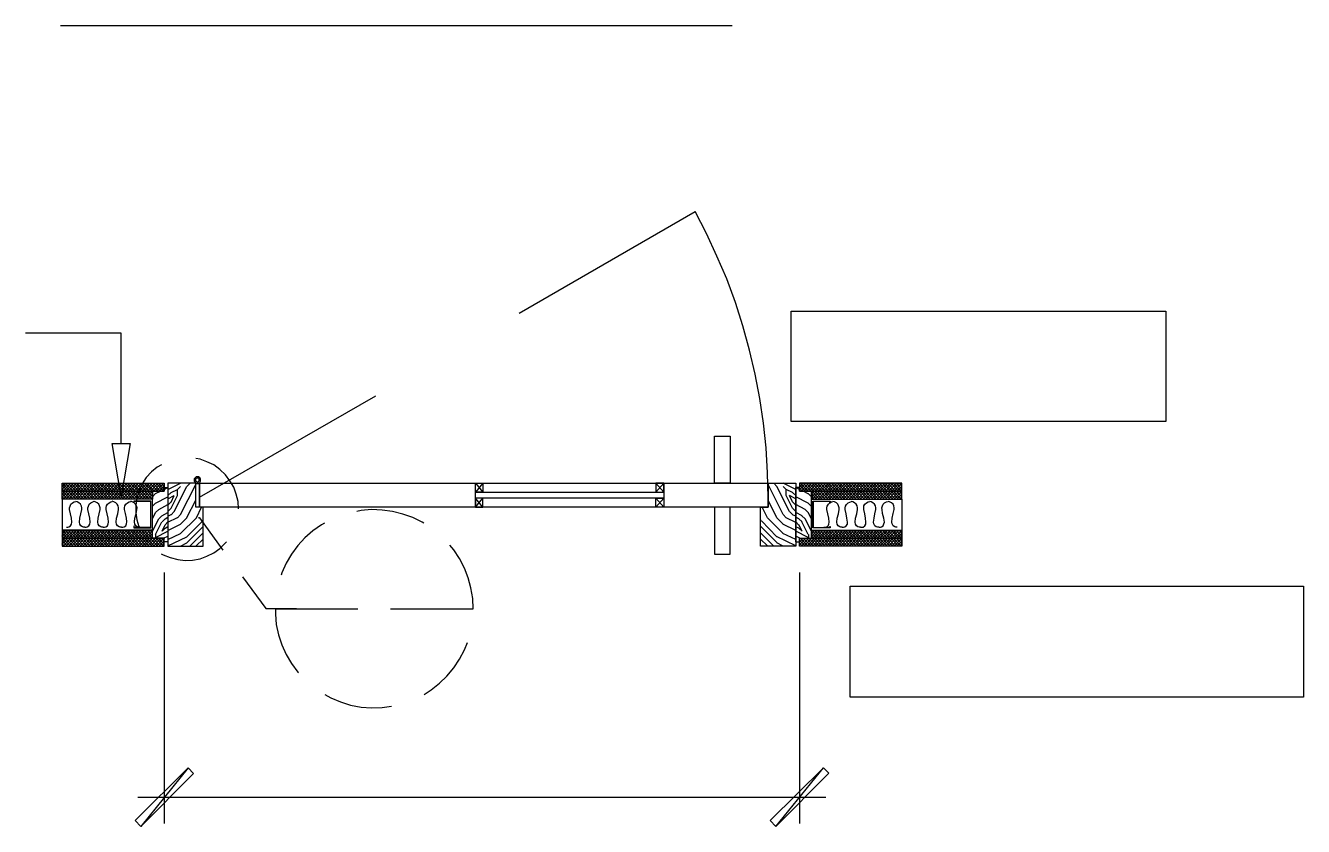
# Model space of a CAD drawing. Header units: millimetres. Extents: x 10 to 831, y 7 to 587.
# Drawn here: x 622.99 to 670.11, y 454.34 to 483.88 of the extents above; entities that cross this region are included whole.
import ezdxf

# ---------------------------------------------------------------- set-up
doc = ezdxf.new("R2010")
doc.units = ezdxf.units.MM
doc.layers.get('0').update_dxf_attribs({"linetype": 'CONTINUOUS'})

msp = doc.modelspace()

# ---------------------------------------------------------------- linework, layer by layer
at = {"color": 0}
for p, q in [((624.283, 483.884), (649.044, 483.884)), ((651.221, 473.347), (665.032, 473.347)), ((651.221, 469.276), (651.221, 473.347)), ((665.032, 473.347), (665.032, 469.276)), ((626.516, 472.532), (622.991, 472.532)), ((626.516, 468.468), (626.516, 472.532)), ((665.032, 469.276), (651.221, 469.276)), ((626.516, 466.51), (626.188, 468.468)), ((626.516, 466.51), (626.188, 468.468)), ((626.188, 468.468), (626.844, 468.468)), ((626.844, 468.468), (626.516, 466.51)), ((626.844, 468.468), (626.516, 466.51)), ((648.391, 467), (648.391, 468.732)), ((648.391, 468.732), (648.966, 468.732)), ((648.966, 468.732), (648.966, 467)), ((629.43, 467.886), (629.271, 467.917)), ((629.68, 467.79), (629.43, 467.886)), ((627.63, 467.42), (627.436, 467.208)), ((627.842, 467.589), (627.63, 467.42)), ((628.001, 467.685), (627.842, 467.589)), ((629.934, 467.674), (629.68, 467.79)), ((630.156, 467.505), (629.934, 467.674)), ((630.357, 467.314), (630.156, 467.505)), ((624.336, 466.711), (624.336, 466.997)), ((624.336, 466.997), (628.103, 466.997)), ((627.288, 466.975), (627.175, 466.736)), ((627.436, 467.208), (627.288, 466.975)), ((628.103, 466.997), (628.103, 466.711)), ((629.267, 466.997), (628.241, 466.997)), ((628.241, 466.997), (628.241, 466.856)), ((629.264, 466.118), (629.264, 466.993)), ((629.264, 466.993), (629.401, 466.993)), ((629.267, 466.115), (629.267, 466.997)), ((629.401, 466.993), (629.401, 466.118)), ((629.405, 466.118), (629.405, 466.997)), ((629.405, 466.997), (650.367, 466.997)), ((630.527, 467.092), (630.357, 467.314)), ((630.668, 466.859), (630.527, 467.092)), ((639.576, 466.997), (639.851, 466.997)), ((639.576, 466.669), (639.576, 466.997)), ((639.851, 466.997), (639.576, 466.669)), ((639.576, 466.997), (639.851, 466.669)), ((639.579, 466.122), (639.579, 466.997)), ((639.579, 466.997), (646.522, 466.997)), ((639.579, 466.122), (639.579, 466.997)), ((639.579, 466.997), (646.522, 466.997)), ((639.851, 466.997), (639.851, 466.669)), ((646.232, 466.997), (646.232, 466.947)), ((646.522, 466.997), (646.236, 466.997)), ((646.236, 466.997), (646.236, 466.669)), ((646.236, 466.997), (646.522, 466.669)), ((646.522, 466.997), (646.236, 466.669)), ((646.522, 466.997), (646.522, 466.122)), ((646.522, 466.669), (646.522, 466.997)), ((646.522, 466.997), (646.522, 466.122)), ((648.966, 467), (648.391, 467)), ((650.367, 466.997), (650.367, 466.118)), ((650.371, 466.115), (650.371, 466.997)), ((650.371, 466.997), (651.387, 466.997)), ((651.387, 466.997), (651.387, 466.859)), ((655.302, 466.997), (651.524, 466.997)), ((651.524, 466.997), (651.524, 466.711)), ((655.302, 466.711), (655.302, 466.997)), ((624.336, 466.418), (624.336, 466.714)), ((624.336, 466.714), (627.673, 466.714)), ((628.103, 466.711), (624.336, 466.711)), ((627.091, 466.467), (627.059, 466.196)), ((627.175, 466.736), (627.091, 466.467)), ((627.669, 464.975), (627.669, 466.711)), ((627.669, 466.711), (628.103, 466.711)), ((627.673, 466.714), (627.673, 466.418)), ((628.103, 466.711), (628.103, 466.848)), ((628.103, 466.848), (628.241, 466.848)), ((628.241, 466.856), (628.241, 464.813)), ((628.241, 466.848), (628.241, 464.838)), ((630.76, 466.598), (630.668, 466.859)), ((630.827, 466.33), (630.76, 466.598)), ((639.851, 466.669), (639.576, 466.669)), ((639.579, 466.446), (639.579, 466.669)), ((639.579, 466.669), (646.522, 466.669)), ((646.236, 466.669), (646.522, 466.669)), ((646.522, 466.669), (646.522, 466.446)), ((651.383, 466.848), (651.383, 464.834)), ((651.524, 466.848), (651.383, 466.848)), ((651.387, 466.859), (651.387, 464.816)), ((651.524, 466.707), (651.524, 466.848)), ((651.524, 466.711), (655.302, 466.711)), ((651.965, 466.707), (651.524, 466.707)), ((651.965, 464.972), (651.965, 466.707)), ((655.302, 466.711), (651.969, 466.711)), ((651.969, 466.711), (651.969, 466.415)), ((655.302, 466.415), (655.302, 466.711)), ((627.673, 466.418), (624.336, 466.418)), ((624.336, 466.418), (624.336, 465.264)), ((627.673, 466.418), (624.336, 466.418)), ((624.607, 466.097), (624.632, 466.157)), ((624.607, 466.034), (624.607, 466.097)), ((624.642, 465.875), (624.607, 466.034)), ((624.632, 466.157), (624.664, 466.224)), ((624.664, 466.224), (624.717, 466.273)), ((624.717, 466.273), (624.787, 466.309)), ((624.787, 466.309), (624.844, 466.33)), ((624.896, 466.309), (624.844, 466.33)), ((624.896, 466.309), (624.844, 466.33)), ((624.96, 466.277), (624.896, 466.309)), ((624.96, 466.277), (624.896, 466.309)), ((625.013, 466.224), (624.96, 466.277)), ((625.013, 466.224), (624.96, 466.277)), ((625.055, 466.157), (625.013, 466.224)), ((625.055, 466.157), (625.013, 466.224)), ((625.034, 465.875), (625.066, 466.034)), ((625.034, 465.875), (625.066, 466.034)), ((625.066, 466.097), (625.055, 466.157)), ((625.066, 466.097), (625.055, 466.157)), ((625.066, 466.034), (625.066, 466.097)), ((625.066, 466.034), (625.066, 466.097)), ((625.288, 466.097), (625.309, 466.157)), ((625.288, 466.097), (625.309, 466.157)), ((625.288, 466.034), (625.288, 466.097)), ((625.288, 466.034), (625.288, 466.097)), ((625.323, 465.875), (625.288, 466.034)), ((625.323, 465.875), (625.288, 466.034)), ((625.309, 466.157), (625.341, 466.224)), ((625.309, 466.157), (625.341, 466.224)), ((625.341, 466.224), (625.394, 466.277)), ((625.341, 466.224), (625.394, 466.277)), ((625.394, 466.277), (625.468, 466.309)), ((625.394, 466.277), (625.468, 466.309)), ((625.468, 466.309), (625.521, 466.333)), ((625.468, 466.309), (625.521, 466.333)), ((625.563, 466.309), (625.521, 466.33)), ((625.563, 466.309), (625.521, 466.33)), ((625.637, 466.277), (625.563, 466.309)), ((625.637, 466.277), (625.563, 466.309)), ((625.69, 466.224), (625.637, 466.277)), ((625.69, 466.224), (625.637, 466.277)), ((625.722, 466.161), (625.69, 466.224)), ((625.722, 466.161), (625.69, 466.224)), ((625.711, 465.875), (625.74, 466.034)), ((625.711, 465.875), (625.74, 466.034)), ((625.74, 466.097), (625.722, 466.161)), ((625.74, 466.097), (625.722, 466.161)), ((625.74, 466.034), (625.74, 466.097)), ((625.74, 466.034), (625.74, 466.097)), ((625.965, 466.101), (625.976, 466.161)), ((625.965, 466.101), (625.976, 466.161)), ((625.965, 466.034), (625.965, 466.101)), ((625.965, 466.034), (625.965, 466.101)), ((625.997, 465.875), (625.965, 466.034)), ((625.997, 465.875), (625.965, 466.034)), ((625.976, 466.161), (626.018, 466.228)), ((625.976, 466.161), (626.018, 466.228)), ((626.018, 466.228), (626.075, 466.277)), ((626.018, 466.228), (626.075, 466.277)), ((626.075, 466.277), (626.135, 466.309)), ((626.075, 466.277), (626.135, 466.309)), ((626.135, 466.309), (626.188, 466.33)), ((626.135, 466.309), (626.188, 466.33)), ((626.244, 466.309), (626.188, 466.333)), ((626.244, 466.309), (626.188, 466.333)), ((626.315, 466.277), (626.244, 466.309)), ((626.315, 466.277), (626.244, 466.309)), ((626.371, 466.224), (626.315, 466.277)), ((626.371, 466.224), (626.315, 466.277)), ((626.403, 466.161), (626.371, 466.224)), ((626.403, 466.161), (626.371, 466.224)), ((626.389, 465.875), (626.42, 466.034)), ((626.389, 465.875), (626.42, 466.034)), ((626.42, 466.097), (626.403, 466.161)), ((626.42, 466.097), (626.403, 466.161)), ((626.42, 466.034), (626.42, 466.097)), ((626.42, 466.034), (626.42, 466.097)), ((626.643, 466.097), (626.653, 466.161)), ((626.643, 466.097), (626.653, 466.161)), ((626.643, 466.034), (626.643, 466.097)), ((626.643, 466.034), (626.643, 466.097)), ((626.674, 465.878), (626.643, 466.034)), ((626.674, 465.878), (626.643, 466.034)), ((626.653, 466.161), (626.685, 466.224)), ((626.653, 466.161), (626.685, 466.224)), ((626.685, 466.224), (626.752, 466.277)), ((626.685, 466.224), (626.752, 466.277)), ((626.752, 466.277), (626.812, 466.309)), ((626.752, 466.277), (626.812, 466.309)), ((626.812, 466.309), (626.868, 466.33)), ((626.812, 466.309), (626.868, 466.33)), ((626.921, 466.309), (626.868, 466.333)), ((626.921, 466.309), (626.868, 466.333)), ((626.992, 466.28), (626.921, 466.309)), ((626.992, 466.28), (626.921, 466.309)), ((627.609, 466.344), (626.985, 466.344)), ((626.985, 466.344), (626.985, 466.333)), ((627.609, 466.344), (626.985, 466.344)), ((626.985, 466.344), (626.985, 466.333)), ((626.985, 466.333), (626.985, 466.291)), ((626.985, 466.333), (626.985, 466.291)), ((626.985, 466.291), (626.995, 466.291)), ((626.985, 466.291), (626.995, 466.291)), ((627.048, 466.228), (626.992, 466.28)), ((627.048, 466.228), (626.992, 466.28)), ((626.995, 466.333), (627.599, 466.333)), ((626.995, 466.291), (626.995, 466.333)), ((626.995, 466.333), (627.599, 466.333)), ((626.995, 466.291), (626.995, 466.333)), ((627.08, 466.164), (627.048, 466.228)), ((627.08, 466.164), (627.048, 466.228)), ((627.059, 466.196), (627.059, 465.907)), ((627.066, 465.875), (627.091, 466.037)), ((627.066, 465.875), (627.091, 466.037)), ((627.101, 466.097), (627.08, 466.164)), ((627.101, 466.097), (627.08, 466.164)), ((627.091, 466.037), (627.101, 466.097)), ((627.091, 466.037), (627.101, 466.097)), ((627.599, 466.333), (627.599, 465.37)), ((627.599, 466.333), (627.599, 465.37)), ((627.609, 465.36), (627.609, 466.344)), ((627.609, 465.36), (627.609, 466.344)), ((627.673, 465.264), (627.673, 466.418)), ((629.401, 466.118), (629.264, 466.118)), ((629.539, 466.115), (629.267, 466.115)), ((650.367, 466.118), (629.405, 466.118)), ((629.539, 464.679), (629.539, 466.115)), ((630.844, 466.055), (630.827, 466.33)), ((635.363, 465.995), (635.208, 465.963)), ((635.748, 466.027), (635.363, 465.995)), ((636.139, 466.012), (635.748, 466.027)), ((636.517, 465.963), (636.139, 466.012)), ((639.851, 466.446), (639.576, 466.446)), ((639.576, 466.446), (639.576, 466.118)), ((639.851, 466.118), (639.576, 466.446)), ((639.576, 466.118), (639.851, 466.446)), ((639.576, 466.118), (639.851, 466.118)), ((646.522, 466.446), (639.579, 466.446)), ((646.522, 466.122), (639.579, 466.122)), ((646.522, 466.122), (639.579, 466.122)), ((639.851, 466.118), (639.851, 466.446)), ((646.232, 466.122), (646.232, 466.171)), ((646.236, 466.122), (646.236, 466.446)), ((646.236, 466.446), (646.522, 466.446)), ((646.236, 466.122), (646.522, 466.446)), ((646.522, 466.122), (646.236, 466.446)), ((646.522, 466.122), (646.236, 466.122)), ((646.522, 466.446), (646.522, 466.122)), ((648.966, 466.122), (648.391, 466.122)), ((648.391, 466.122), (648.391, 464.383)), ((648.966, 464.383), (648.966, 466.122)), ((650.095, 466.115), (650.371, 466.115)), ((650.095, 464.679), (650.095, 466.115)), ((651.969, 465.261), (651.969, 466.415)), ((651.969, 466.415), (655.302, 466.415)), ((651.969, 466.415), (655.302, 466.415)), ((652.022, 465.356), (652.022, 466.34)), ((652.022, 466.34), (652.657, 466.34)), ((652.646, 466.33), (652.032, 466.33)), ((652.032, 466.33), (652.032, 465.367)), ((652.537, 466.094), (652.547, 466.157)), ((652.537, 466.03), (652.537, 466.094)), ((652.568, 465.875), (652.537, 466.03)), ((652.547, 466.157), (652.593, 466.224)), ((652.593, 466.224), (652.646, 466.273)), ((652.646, 466.291), (652.646, 466.33)), ((652.646, 466.273), (652.709, 466.309)), ((652.657, 466.291), (652.646, 466.291)), ((652.657, 466.34), (652.657, 466.33)), ((652.657, 466.33), (652.657, 466.291)), ((652.709, 466.309), (652.759, 466.326)), ((652.815, 466.309), (652.759, 466.33)), ((652.886, 466.277), (652.815, 466.309)), ((652.939, 466.224), (652.886, 466.277)), ((652.97, 466.161), (652.939, 466.224)), ((652.963, 465.871), (652.995, 466.034)), ((652.995, 466.097), (652.97, 466.161)), ((652.995, 466.034), (652.995, 466.097)), ((653.217, 466.097), (653.225, 466.157)), ((653.217, 466.034), (653.217, 466.097)), ((653.246, 465.875), (653.217, 466.034)), ((653.225, 466.157), (653.256, 466.221)), ((653.256, 466.221), (653.323, 466.273)), ((653.323, 466.273), (653.387, 466.305)), ((653.387, 466.305), (653.44, 466.33)), ((653.493, 466.309), (653.44, 466.33)), ((653.556, 466.277), (653.493, 466.309)), ((653.616, 466.224), (653.556, 466.277)), ((653.648, 466.161), (653.616, 466.224)), ((653.641, 465.875), (653.662, 466.034)), ((653.662, 466.094), (653.648, 466.161)), ((653.662, 466.034), (653.662, 466.094)), ((653.898, 466.097), (653.905, 466.161)), ((653.898, 466.034), (653.898, 466.097)), ((653.93, 465.875), (653.898, 466.034)), ((653.905, 466.161), (653.937, 466.224)), ((653.937, 466.224), (654.001, 466.277)), ((654.001, 466.277), (654.064, 466.309)), ((654.064, 466.309), (654.117, 466.33)), ((654.17, 466.309), (654.121, 466.33)), ((654.237, 466.277), (654.17, 466.309)), ((654.297, 466.228), (654.237, 466.277)), ((654.329, 466.161), (654.297, 466.228)), ((654.308, 465.875), (654.339, 466.034)), ((654.339, 466.097), (654.329, 466.161)), ((654.339, 466.034), (654.339, 466.097)), ((654.562, 466.097), (654.583, 466.164)), ((654.576, 466.034), (654.562, 466.097)), ((654.593, 465.878), (654.576, 466.034)), ((654.583, 466.164), (654.614, 466.228)), ((654.614, 466.228), (654.667, 466.277)), ((654.667, 466.277), (654.741, 466.312)), ((654.741, 466.312), (654.794, 466.33)), ((654.851, 466.312), (654.798, 466.33)), ((654.914, 466.277), (654.851, 466.312)), ((654.978, 466.228), (654.914, 466.277)), ((655.006, 466.164), (654.978, 466.228)), ((654.985, 465.878), (655.02, 466.034)), ((655.02, 466.097), (655.006, 466.164)), ((655.02, 466.034), (655.02, 466.097)), ((655.302, 466.415), (655.302, 465.261)), ((624.685, 465.716), (624.642, 465.875)), ((624.692, 465.564), (624.685, 465.716)), ((624.685, 465.49), (624.692, 465.564)), ((624.981, 465.568), (624.992, 465.716)), ((624.981, 465.568), (624.992, 465.716)), ((624.992, 465.49), (624.981, 465.568)), ((624.992, 465.49), (624.981, 465.568)), ((624.992, 465.716), (625.034, 465.875)), ((624.992, 465.716), (625.034, 465.875)), ((625.362, 465.716), (625.323, 465.875)), ((625.362, 465.716), (625.323, 465.875)), ((625.373, 465.568), (625.362, 465.716)), ((625.373, 465.568), (625.362, 465.716)), ((625.362, 465.494), (625.373, 465.568)), ((625.362, 465.494), (625.373, 465.568)), ((625.658, 465.564), (625.669, 465.716)), ((625.658, 465.564), (625.669, 465.716)), ((625.669, 465.494), (625.658, 465.564)), ((625.669, 465.494), (625.658, 465.564)), ((625.669, 465.716), (625.711, 465.875)), ((625.669, 465.716), (625.711, 465.875)), ((626.039, 465.716), (625.997, 465.875)), ((626.039, 465.716), (625.997, 465.875)), ((626.05, 465.568), (626.039, 465.716)), ((626.05, 465.568), (626.039, 465.716)), ((626.039, 465.497), (626.05, 465.568)), ((626.039, 465.497), (626.05, 465.568)), ((626.336, 465.568), (626.346, 465.716)), ((626.336, 465.568), (626.346, 465.716)), ((626.346, 465.494), (626.336, 465.568)), ((626.346, 465.494), (626.336, 465.568)), ((626.346, 465.716), (626.389, 465.875)), ((626.346, 465.716), (626.389, 465.875)), ((626.717, 465.716), (626.674, 465.878)), ((626.717, 465.716), (626.674, 465.878)), ((626.727, 465.571), (626.717, 465.716)), ((626.727, 465.571), (626.717, 465.716)), ((626.717, 465.497), (626.727, 465.571)), ((626.717, 465.497), (626.727, 465.571)), ((627.006, 465.571), (627.024, 465.716)), ((627.006, 465.571), (627.024, 465.716)), ((627.024, 465.494), (627.006, 465.571)), ((627.024, 465.494), (627.006, 465.571)), ((627.024, 465.716), (627.066, 465.875)), ((627.024, 465.716), (627.066, 465.875)), ((627.059, 465.907), (627.091, 465.645)), ((627.091, 465.645), (627.165, 465.402)), ((629.384, 465.716), (629.384, 465.734)), ((629.384, 465.734), (629.401, 465.723)), ((629.387, 465.737), (629.405, 465.72)), ((629.405, 465.72), (630.266, 464.534)), ((634.019, 465.526), (633.903, 465.466)), ((636.901, 465.864), (636.517, 465.963)), ((637.268, 465.737), (636.901, 465.864)), ((637.618, 465.564), (637.268, 465.737)), ((637.671, 465.529), (637.618, 465.564)), ((652.611, 465.716), (652.568, 465.875)), ((652.625, 465.564), (652.611, 465.716)), ((652.611, 465.494), (652.625, 465.564)), ((652.907, 465.568), (652.918, 465.716)), ((652.918, 465.49), (652.907, 465.568)), ((652.918, 465.716), (652.963, 465.871)), ((653.277, 465.713), (653.246, 465.875)), ((653.302, 465.568), (653.277, 465.713)), ((653.292, 465.494), (653.302, 465.568)), ((653.577, 465.564), (653.598, 465.716)), ((653.598, 465.494), (653.577, 465.564)), ((653.598, 465.716), (653.641, 465.875)), ((653.955, 465.716), (653.93, 465.875)), ((653.979, 465.568), (653.955, 465.716)), ((653.969, 465.494), (653.979, 465.568)), ((654.255, 465.568), (654.276, 465.716)), ((654.269, 465.497), (654.255, 465.568)), ((654.276, 465.716), (654.308, 465.875)), ((654.636, 465.716), (654.593, 465.878)), ((654.66, 465.568), (654.636, 465.716)), ((654.636, 465.497), (654.66, 465.568)), ((654.932, 465.568), (654.946, 465.716)), ((654.946, 465.497), (654.932, 465.568)), ((654.946, 465.716), (654.985, 465.878)), ((624.336, 465.264), (627.673, 465.264)), ((624.336, 465.264), (624.336, 464.979)), ((627.673, 465.264), (624.336, 465.264)), ((624.505, 465.377), (624.547, 465.377)), ((624.547, 465.377), (624.59, 465.388)), ((624.59, 465.388), (624.65, 465.43)), ((624.65, 465.43), (624.685, 465.49)), ((625.023, 465.43), (624.992, 465.49)), ((625.023, 465.43), (624.992, 465.49)), ((625.087, 465.388), (625.023, 465.43)), ((625.087, 465.388), (625.023, 465.43)), ((625.129, 465.377), (625.087, 465.388)), ((625.129, 465.377), (625.087, 465.388)), ((625.182, 465.377), (625.129, 465.377)), ((625.182, 465.377), (625.129, 465.377)), ((625.182, 465.377), (625.225, 465.377)), ((625.182, 465.377), (625.225, 465.377)), ((625.225, 465.377), (625.267, 465.388)), ((625.225, 465.377), (625.267, 465.388)), ((625.267, 465.388), (625.33, 465.43)), ((625.267, 465.388), (625.33, 465.43)), ((625.33, 465.43), (625.362, 465.494)), ((625.33, 465.43), (625.362, 465.494)), ((625.701, 465.434), (625.669, 465.494)), ((625.701, 465.434), (625.669, 465.494)), ((625.764, 465.388), (625.701, 465.434)), ((625.764, 465.388), (625.701, 465.434)), ((625.807, 465.377), (625.764, 465.388)), ((625.807, 465.377), (625.764, 465.388)), ((625.849, 465.377), (625.807, 465.377)), ((625.849, 465.377), (625.807, 465.377)), ((625.849, 465.377), (625.902, 465.377)), ((625.849, 465.377), (625.902, 465.377)), ((625.902, 465.377), (625.948, 465.388)), ((625.902, 465.377), (625.948, 465.388)), ((625.948, 465.388), (626.008, 465.43)), ((625.948, 465.388), (626.008, 465.43)), ((626.008, 465.43), (626.039, 465.497)), ((626.008, 465.43), (626.039, 465.497)), ((626.378, 465.434), (626.346, 465.494)), ((626.378, 465.434), (626.346, 465.494)), ((626.442, 465.391), (626.378, 465.434)), ((626.442, 465.391), (626.378, 465.434)), ((626.484, 465.377), (626.442, 465.391)), ((626.484, 465.377), (626.442, 465.391)), ((626.526, 465.377), (626.484, 465.377)), ((626.526, 465.377), (626.484, 465.377)), ((626.526, 465.377), (626.583, 465.377)), ((626.526, 465.377), (626.583, 465.377)), ((626.583, 465.377), (626.625, 465.388)), ((626.583, 465.377), (626.625, 465.388)), ((626.625, 465.388), (626.685, 465.43)), ((626.625, 465.388), (626.685, 465.43)), ((626.685, 465.43), (626.717, 465.497)), ((626.685, 465.43), (626.717, 465.497)), ((626.995, 465.413), (626.985, 465.413)), ((626.985, 465.413), (626.985, 465.37)), ((626.995, 465.413), (626.985, 465.413)), ((626.985, 465.413), (626.985, 465.37)), ((626.985, 465.37), (626.985, 465.36)), ((626.985, 465.37), (626.985, 465.36)), ((626.985, 465.36), (627.609, 465.36)), ((626.985, 465.36), (627.609, 465.36)), ((626.995, 465.37), (626.995, 465.413)), ((626.995, 465.37), (626.995, 465.413)), ((627.599, 465.37), (626.995, 465.37)), ((627.599, 465.37), (626.995, 465.37)), ((627.059, 465.434), (627.024, 465.494)), ((627.059, 465.434), (627.024, 465.494)), ((627.108, 465.391), (627.059, 465.434)), ((627.108, 465.391), (627.059, 465.434)), ((627.151, 465.377), (627.108, 465.391)), ((627.151, 465.377), (627.108, 465.391)), ((627.207, 465.377), (627.151, 465.377)), ((627.207, 465.377), (627.151, 465.377)), ((627.673, 464.979), (627.673, 465.264)), ((633.585, 465.24), (633.289, 464.986)), ((633.903, 465.466), (633.585, 465.24)), ((655.302, 465.261), (651.969, 465.261)), ((651.969, 464.975), (651.969, 465.261)), ((651.969, 465.261), (655.302, 465.261)), ((652.657, 465.356), (652.022, 465.356)), ((652.032, 465.367), (652.646, 465.367)), ((652.42, 465.374), (652.477, 465.374)), ((652.477, 465.374), (652.515, 465.384)), ((652.515, 465.384), (652.579, 465.43)), ((652.579, 465.43), (652.611, 465.494)), ((652.646, 465.367), (652.646, 465.409)), ((652.646, 465.409), (652.657, 465.409)), ((652.657, 465.409), (652.657, 465.367)), ((652.657, 465.367), (652.657, 465.356)), ((652.953, 465.427), (652.918, 465.49)), ((653.016, 465.388), (652.953, 465.427)), ((653.048, 465.377), (653.016, 465.388)), ((653.098, 465.377), (653.048, 465.377)), ((653.101, 465.377), (653.154, 465.377)), ((653.154, 465.377), (653.193, 465.388)), ((653.193, 465.388), (653.246, 465.427)), ((653.246, 465.427), (653.292, 465.494)), ((653.63, 465.43), (653.598, 465.494)), ((653.683, 465.388), (653.63, 465.43)), ((653.725, 465.377), (653.683, 465.388)), ((653.778, 465.377), (653.725, 465.377)), ((653.778, 465.377), (653.831, 465.377)), ((653.831, 465.377), (653.874, 465.384)), ((653.874, 465.384), (653.93, 465.43)), ((653.93, 465.43), (653.969, 465.494)), ((654.308, 465.43), (654.269, 465.497)), ((654.36, 465.388), (654.308, 465.43)), ((654.403, 465.377), (654.36, 465.388)), ((654.456, 465.377), (654.403, 465.377)), ((654.459, 465.377), (654.509, 465.377)), ((654.509, 465.377), (654.551, 465.388)), ((654.551, 465.388), (654.607, 465.43)), ((654.607, 465.43), (654.636, 465.497)), ((654.978, 465.43), (654.946, 465.497)), ((655.038, 465.391), (654.978, 465.43)), ((655.084, 465.377), (655.038, 465.391)), ((655.133, 465.377), (655.084, 465.377)), ((655.302, 465.261), (655.302, 464.975)), ((624.336, 464.979), (627.673, 464.979)), ((624.336, 464.975), (624.336, 464.679)), ((628.103, 464.975), (624.336, 464.975)), ((624.336, 464.679), (628.103, 464.679)), ((628.103, 464.975), (627.669, 464.975)), ((628.103, 464.838), (628.103, 464.975)), ((628.103, 464.679), (628.103, 464.975)), ((628.241, 464.838), (628.103, 464.838)), ((628.241, 464.813), (628.241, 464.679)), ((628.241, 464.679), (629.539, 464.679)), ((629.934, 464.432), (630.153, 464.591)), ((630.153, 464.591), (630.354, 464.785)), ((630.354, 464.785), (630.396, 464.834)), ((633.035, 464.704), (632.802, 464.383)), ((633.289, 464.986), (633.035, 464.704)), ((638.782, 464.538), (638.634, 464.711)), ((651.387, 464.679), (650.095, 464.679)), ((651.383, 464.834), (651.524, 464.834)), ((651.387, 464.816), (651.387, 464.679)), ((651.524, 464.679), (651.524, 464.975)), ((651.524, 464.975), (655.302, 464.975)), ((651.524, 464.834), (651.524, 464.972)), ((651.524, 464.972), (651.965, 464.972)), ((655.302, 464.679), (651.524, 464.679)), ((655.302, 464.975), (651.969, 464.975)), ((655.302, 464.975), (655.302, 464.679)), ((627.994, 464.4), (628.068, 464.358)), ((628.068, 464.358), (628.325, 464.256)), ((628.325, 464.256), (628.601, 464.181)), ((628.601, 464.181), (628.872, 464.146)), ((628.872, 464.146), (629.147, 464.157)), ((629.147, 464.157), (629.423, 464.213)), ((629.423, 464.213), (629.677, 464.305)), ((629.677, 464.305), (629.934, 464.432)), ((632.802, 464.383), (632.601, 464.054)), ((638.99, 464.224), (638.782, 464.538)), ((639.17, 463.871), (638.99, 464.224)), ((648.391, 464.383), (648.966, 464.383)), ((628.103, 463.705), (628.103, 454.445)), ((632.446, 463.695), (632.411, 463.606)), ((632.601, 464.054), (632.446, 463.695)), ((639.307, 463.511), (639.17, 463.871)), ((651.524, 463.705), (651.524, 454.445)), ((630.985, 463.546), (631.85, 462.375)), ((639.413, 463.144), (639.307, 463.511)), ((653.39, 463.197), (670.108, 463.197)), ((653.39, 459.112), (653.39, 463.197)), ((670.108, 463.197), (670.108, 459.112)), ((639.48, 462.749), (639.413, 463.144)), ((639.498, 462.372), (639.48, 462.749)), ((631.85, 462.375), (632.986, 462.375)), ((632.192, 462.372), (635.24, 462.372)), ((632.202, 462.361), (632.202, 462.171)), ((636.45, 462.372), (639.498, 462.372)), ((632.202, 462.171), (632.234, 461.793)), ((632.234, 461.793), (632.319, 461.409)), ((632.319, 461.409), (632.446, 461.042)), ((632.446, 461.042), (632.605, 460.682)), ((638.993, 460.509), (639.177, 460.858)), ((639.177, 460.858), (639.283, 461.126)), ((632.605, 460.682), (632.802, 460.35)), ((632.802, 460.35), (633.035, 460.036)), ((638.782, 460.192), (638.993, 460.509)), ((633.035, 460.036), (633.049, 460.012)), ((638.253, 459.62), (638.528, 459.885)), ((638.528, 459.885), (638.782, 460.192)), ((637.949, 459.377), (638.253, 459.62)), ((634.03, 459.207), (634.242, 459.084)), ((634.242, 459.084), (634.605, 458.932)), ((634.605, 458.932), (634.972, 458.816)), ((637.685, 459.207), (637.949, 459.377)), ((670.108, 459.112), (653.39, 459.112)), ((634.972, 458.816), (635.367, 458.745)), ((635.367, 458.745), (635.744, 458.713)), ((635.744, 458.713), (636.139, 458.724)), ((636.139, 458.724), (636.485, 458.773)), ((627.027, 454.554), (628.985, 456.498)), ((628.985, 456.498), (627.239, 454.339)), ((628.985, 456.498), (627.239, 454.339)), ((628.985, 456.498), (627.239, 454.339)), ((628.985, 456.498), (627.239, 454.339)), ((627.239, 454.339), (629.183, 456.297)), ((627.239, 454.339), (629.183, 456.297)), ((629.183, 456.297), (628.985, 456.498)), ((629.183, 456.297), (628.985, 456.498)), ((652.406, 456.498), (650.448, 454.554)), ((652.406, 456.498), (650.448, 454.554)), ((650.66, 454.339), (652.406, 456.498)), ((650.66, 454.339), (652.406, 456.498)), ((650.66, 454.339), (652.406, 456.498)), ((650.66, 454.339), (652.406, 456.498)), ((652.604, 456.3), (650.66, 454.339)), ((652.406, 456.498), (652.604, 456.3)), ((652.406, 456.498), (652.604, 456.3)), ((627.13, 455.418), (652.494, 455.418)), ((627.239, 454.339), (627.027, 454.554)), ((627.239, 454.339), (627.027, 454.554)), ((650.448, 454.554), (650.66, 454.339)), ((650.448, 454.554), (650.66, 454.339))]:
    msp.add_line(p, q, dxfattribs=at)
at = {"color": 9}
for p, q in [((641.188, 473.273), (647.682, 477.03)), ((648.102, 476.211), (647.679, 477.026)), ((648.483, 475.375), (648.102, 476.211)), ((648.843, 474.543), (648.483, 475.375)), ((649.164, 473.671), (648.843, 474.543)), ((649.439, 472.803), (649.164, 473.671)), ((649.683, 471.914), (649.439, 472.803)), ((649.891, 471.025), (649.683, 471.914)), ((650.06, 470.129), (649.891, 471.025)), ((629.405, 466.482), (635.907, 470.228)), ((650.201, 469.219), (650.06, 470.129)), ((650.293, 468.309), (650.201, 469.219)), ((650.349, 467.388), (650.293, 468.309)), ((624.554, 466.997), (624.332, 466.76)), ((624.452, 466.997), (624.336, 466.866)), ((624.36, 466.997), (624.336, 466.979)), ((624.353, 466.993), (624.642, 466.711)), ((624.664, 466.997), (624.378, 466.711)), ((624.455, 467), (624.752, 466.711)), ((624.769, 466.997), (624.48, 466.707)), ((624.558, 466.997), (624.854, 466.711)), ((624.875, 466.997), (624.582, 466.714)), ((624.664, 467), (624.953, 466.711)), ((624.981, 466.997), (624.685, 466.711)), ((624.769, 466.997), (625.055, 466.707)), ((625.08, 467), (624.794, 466.711)), ((624.872, 466.993), (625.157, 466.711)), ((625.182, 466.997), (624.896, 466.711)), ((624.981, 466.997), (625.267, 466.711)), ((625.284, 466.997), (625.002, 466.707)), ((625.076, 466.997), (625.373, 466.711)), ((625.394, 466.997), (625.098, 466.711)), ((625.186, 467), (625.482, 466.711)), ((625.5, 466.993), (625.203, 466.711)), ((625.288, 466.997), (625.574, 466.711)), ((625.595, 466.997), (625.313, 466.711)), ((625.397, 466.997), (625.683, 466.711)), ((625.701, 466.993), (625.415, 466.711)), ((625.5, 466.997), (625.785, 466.711)), ((625.81, 467), (625.524, 466.711)), ((625.595, 466.993), (625.888, 466.711)), ((625.912, 466.997), (625.627, 466.711)), ((625.701, 466.997), (625.997, 466.711)), ((626.022, 467), (625.725, 466.711)), ((625.807, 466.993), (626.089, 466.711)), ((626.124, 466.997), (625.828, 466.711)), ((625.916, 467), (626.198, 466.711)), ((626.216, 466.997), (625.934, 466.707)), ((626.018, 466.997), (626.304, 466.711)), ((626.325, 466.997), (626.043, 466.711)), ((626.128, 467), (626.413, 466.711)), ((626.431, 466.993), (626.145, 466.711)), ((626.219, 466.997), (626.516, 466.711)), ((626.54, 466.997), (626.244, 466.714)), ((626.325, 466.997), (626.618, 466.707)), ((626.643, 466.997), (626.346, 466.711)), ((626.431, 466.997), (626.717, 466.711)), ((626.741, 466.997), (626.456, 466.714)), ((626.537, 466.997), (626.819, 466.707)), ((626.844, 466.997), (626.558, 466.711)), ((626.646, 466.997), (626.932, 466.711)), ((626.946, 466.997), (626.664, 466.711)), ((626.738, 466.997), (627.034, 466.707)), ((627.055, 466.997), (626.773, 466.711)), ((626.847, 466.997), (627.144, 466.714)), ((627.161, 466.997), (626.865, 466.711)), ((626.95, 466.997), (627.235, 466.707)), ((627.271, 467), (626.974, 466.711)), ((627.059, 466.997), (627.345, 466.711)), ((627.362, 466.997), (627.077, 466.711)), ((627.165, 466.997), (627.447, 466.711)), ((627.472, 467), (627.186, 466.711)), ((627.267, 466.993), (627.549, 466.707)), ((627.574, 466.997), (627.288, 466.711)), ((627.362, 466.997), (627.662, 466.714)), ((627.676, 466.997), (627.38, 466.711)), ((627.468, 466.993), (627.75, 466.707)), ((627.786, 466.997), (627.489, 466.711)), ((627.578, 466.997), (627.863, 466.711)), ((627.877, 466.997), (627.592, 466.711)), ((627.68, 466.997), (627.966, 466.707)), ((627.99, 466.997), (627.705, 466.711)), ((627.789, 466.997), (628.075, 466.711)), ((628.093, 466.997), (627.807, 466.711)), ((627.881, 466.997), (628.103, 466.774)), ((627.987, 466.997), (628.103, 466.88)), ((628.093, 466.997), (628.103, 466.986)), ((628.241, 466.764), (628.706, 466.997)), ((628.71, 465.847), (629.271, 466.958)), ((628.943, 466.88), (629.059, 466.997)), ((650.367, 466.478), (650.349, 467.388)), ((650.921, 465.843), (650.371, 466.954)), ((650.692, 466.88), (650.582, 467)), ((651.387, 466.764), (650.931, 466.997)), ((651.764, 466.997), (651.521, 466.753)), ((651.662, 466.997), (651.524, 466.859)), ((651.524, 466.937), (651.75, 466.711)), ((651.559, 467), (651.528, 466.968)), ((651.556, 466.997), (651.852, 466.711)), ((651.873, 466.997), (651.591, 466.711)), ((651.665, 467), (651.962, 466.711)), ((651.979, 466.997), (651.683, 466.707)), ((651.771, 466.997), (652.053, 466.711)), ((652.089, 466.997), (651.792, 466.714)), ((651.877, 467), (652.163, 466.711)), ((652.18, 466.997), (651.895, 466.707)), ((651.983, 466.997), (652.265, 466.711)), ((652.29, 466.997), (652.004, 466.714)), ((652.085, 466.997), (652.367, 466.707)), ((652.392, 466.997), (652.11, 466.711)), ((652.184, 466.997), (652.477, 466.711)), ((652.494, 466.997), (652.212, 466.711)), ((652.286, 466.997), (652.582, 466.711)), ((652.604, 466.997), (652.307, 466.711)), ((652.395, 466.997), (652.681, 466.714)), ((652.695, 466.997), (652.413, 466.711)), ((652.498, 466.997), (652.784, 466.711)), ((652.805, 466.997), (652.522, 466.711)), ((652.6, 466.993), (652.886, 466.711)), ((652.911, 466.997), (652.625, 466.711)), ((652.699, 466.997), (652.995, 466.711)), ((653.02, 466.997), (652.734, 466.711)), ((652.801, 466.993), (653.098, 466.711)), ((653.122, 466.997), (652.826, 466.711)), ((652.914, 466.997), (653.196, 466.711)), ((653.225, 466.997), (652.928, 466.707)), ((653.016, 466.993), (653.302, 466.707)), ((653.323, 466.997), (653.038, 466.711)), ((653.126, 467), (653.408, 466.711)), ((653.426, 466.997), (653.143, 466.711)), ((653.228, 466.997), (653.514, 466.707)), ((653.535, 466.997), (653.253, 466.711)), ((653.32, 466.997), (653.616, 466.711)), ((653.641, 466.997), (653.355, 466.711)), ((653.429, 466.997), (653.725, 466.711)), ((653.75, 466.997), (653.45, 466.711)), ((653.535, 466.997), (653.817, 466.711)), ((653.842, 466.997), (653.556, 466.711)), ((653.641, 466.997), (653.927, 466.711)), ((653.951, 466.997), (653.665, 466.711)), ((653.747, 466.993), (654.032, 466.711)), ((654.054, 466.997), (653.768, 466.711)), ((653.842, 467), (654.138, 466.711)), ((654.156, 466.997), (653.874, 466.711)), ((653.948, 466.997), (654.244, 466.711)), ((654.265, 466.997), (653.969, 466.711)), ((654.057, 467), (654.339, 466.714)), ((654.371, 466.997), (654.075, 466.711)), ((654.159, 466.997), (654.445, 466.711)), ((654.466, 466.997), (654.184, 466.711)), ((654.265, 466.993), (654.547, 466.707)), ((654.572, 466.997), (654.286, 466.711)), ((654.371, 466.997), (654.657, 466.711)), ((654.681, 467), (654.396, 466.711)), ((654.463, 466.997), (654.763, 466.707)), ((654.784, 466.997), (654.487, 466.711)), ((654.572, 467), (654.868, 466.714)), ((654.89, 466.997), (654.59, 466.711)), ((654.678, 466.997), (654.964, 466.711)), ((654.985, 466.997), (654.699, 466.711)), ((654.787, 466.997), (655.07, 466.711)), ((655.091, 466.993), (654.805, 466.707)), ((654.89, 466.997), (655.175, 466.711)), ((655.197, 467), (654.914, 466.711)), ((654.981, 466.997), (655.278, 466.707)), ((655.302, 466.997), (655.017, 466.711)), ((655.091, 466.997), (655.302, 466.785)), ((655.197, 466.997), (655.302, 466.887)), ((624.332, 466.806), (624.431, 466.707)), ((624.554, 466.707), (624.332, 466.478)), ((624.332, 466.517), (624.431, 466.415)), ((624.336, 466.912), (624.537, 466.714)), ((624.36, 466.714), (624.336, 466.693)), ((624.452, 466.711), (624.336, 466.584)), ((624.336, 466.626), (624.537, 466.415)), ((624.353, 466.711), (624.642, 466.415)), ((624.664, 466.711), (624.378, 466.415)), ((624.455, 466.711), (624.752, 466.418)), ((624.769, 466.707), (624.48, 466.415)), ((624.558, 466.711), (624.854, 466.415)), ((624.875, 466.714), (624.582, 466.415)), ((624.664, 466.711), (624.953, 466.418)), ((624.981, 466.711), (624.685, 466.415)), ((624.769, 466.707), (625.055, 466.415)), ((625.08, 466.711), (624.794, 466.418)), ((624.872, 466.711), (625.157, 466.415)), ((625.182, 466.711), (624.896, 466.411)), ((624.981, 466.711), (625.267, 466.415)), ((625.284, 466.707), (625.002, 466.411)), ((625.076, 466.711), (625.373, 466.411)), ((625.394, 466.711), (625.098, 466.415)), ((625.186, 466.711), (625.482, 466.418)), ((625.5, 466.711), (625.203, 466.415)), ((625.288, 466.711), (625.574, 466.411)), ((625.595, 466.711), (625.313, 466.415)), ((625.397, 466.711), (625.683, 466.418)), ((625.701, 466.711), (625.415, 466.415)), ((625.5, 466.711), (625.785, 466.415)), ((625.81, 466.711), (625.524, 466.415)), ((625.595, 466.711), (625.888, 466.415)), ((625.912, 466.711), (625.627, 466.418)), ((625.701, 466.711), (625.997, 466.415)), ((626.022, 466.711), (625.725, 466.418)), ((625.807, 466.711), (626.089, 466.415)), ((626.124, 466.711), (625.828, 466.418)), ((625.916, 466.711), (626.198, 466.415)), ((626.216, 466.707), (625.934, 466.411)), ((626.018, 466.711), (626.304, 466.415)), ((626.325, 466.711), (626.043, 466.418)), ((626.128, 466.711), (626.413, 466.418)), ((626.431, 466.711), (626.145, 466.415)), ((626.219, 466.711), (626.516, 466.418)), ((626.54, 466.714), (626.244, 466.418)), ((626.325, 466.707), (626.618, 466.411)), ((626.643, 466.711), (626.346, 466.415)), ((626.431, 466.711), (626.717, 466.418)), ((626.741, 466.714), (626.456, 466.418)), ((626.537, 466.707), (626.819, 466.411)), ((626.844, 466.711), (626.558, 466.415)), ((626.646, 466.711), (626.932, 466.418)), ((626.946, 466.711), (626.664, 466.415)), ((626.738, 466.707), (627.034, 466.411)), ((627.055, 466.711), (626.773, 466.415)), ((626.847, 466.714), (627.144, 466.418)), ((627.161, 466.711), (626.865, 466.415)), ((626.95, 466.707), (627.235, 466.411)), ((627.271, 466.711), (626.974, 466.415)), ((627.059, 466.711), (627.345, 466.418)), ((627.362, 466.711), (627.077, 466.415)), ((627.165, 466.711), (627.447, 466.411)), ((627.472, 466.711), (627.186, 466.415)), ((627.267, 466.707), (627.549, 466.411)), ((627.574, 466.711), (627.288, 466.415)), ((627.362, 466.714), (627.662, 466.418)), ((627.673, 466.704), (627.387, 466.418)), ((627.472, 466.714), (627.673, 466.51)), ((627.673, 466.594), (627.489, 466.418)), ((627.574, 466.714), (627.673, 466.619)), ((627.673, 466.492), (627.599, 466.418)), ((627.673, 466.499), (627.786, 466.616)), ((627.782, 466.616), (627.966, 466.707)), ((627.786, 466.266), (628.241, 466.499)), ((628.103, 466.901), (627.913, 466.711)), ((628.103, 466.806), (628.008, 466.711)), ((628.103, 466.774), (628.241, 466.848)), ((628.241, 466.542), (628.357, 466.654)), ((628.241, 466.422), (628.47, 466.542)), ((628.354, 466.305), (628.47, 466.542)), ((628.361, 466.658), (628.594, 466.767)), ((628.361, 466.076), (628.594, 466.542)), ((628.47, 465.956), (628.936, 466.88)), ((628.59, 466.764), (628.706, 466.884)), ((628.59, 466.542), (628.59, 466.764)), ((651.157, 465.959), (650.688, 466.884)), ((651.034, 466.764), (650.921, 466.88)), ((651.034, 466.542), (651.034, 466.764)), ((651.27, 466.658), (651.037, 466.764)), ((651.27, 466.079), (651.037, 466.542)), ((651.387, 466.425), (651.154, 466.542)), ((651.27, 466.309), (651.154, 466.542)), ((651.387, 466.542), (651.27, 466.654)), ((651.524, 466.774), (651.387, 466.845)), ((651.852, 466.266), (651.387, 466.499)), ((651.524, 466.827), (651.637, 466.711)), ((651.524, 466.725), (651.535, 466.711)), ((651.852, 466.612), (651.658, 466.711)), ((651.965, 466.496), (651.852, 466.616)), ((651.979, 466.707), (651.965, 466.7)), ((652.18, 466.707), (651.969, 466.489)), ((651.969, 466.51), (652.053, 466.415)), ((652.089, 466.714), (651.972, 466.594)), ((651.972, 466.616), (652.163, 466.418)), ((651.983, 466.711), (652.265, 466.415)), ((652.29, 466.714), (652.004, 466.415)), ((652.085, 466.707), (652.367, 466.411)), ((652.392, 466.711), (652.11, 466.418)), ((652.184, 466.711), (652.477, 466.415)), ((652.494, 466.711), (652.212, 466.415)), ((652.286, 466.711), (652.582, 466.418)), ((652.604, 466.711), (652.307, 466.418)), ((652.395, 466.714), (652.681, 466.418)), ((652.695, 466.711), (652.413, 466.415)), ((652.498, 466.711), (652.784, 466.415)), ((652.805, 466.711), (652.522, 466.418)), ((652.6, 466.711), (652.886, 466.415)), ((652.911, 466.711), (652.625, 466.415)), ((652.699, 466.711), (652.995, 466.415)), ((653.02, 466.711), (652.734, 466.418)), ((652.801, 466.711), (653.098, 466.415)), ((653.122, 466.711), (652.826, 466.415)), ((652.914, 466.711), (653.196, 466.415)), ((653.225, 466.707), (652.928, 466.411)), ((653.016, 466.707), (653.302, 466.411)), ((653.323, 466.711), (653.038, 466.415)), ((653.126, 466.711), (653.408, 466.415)), ((653.426, 466.711), (653.143, 466.415)), ((653.228, 466.707), (653.514, 466.418)), ((653.535, 466.711), (653.253, 466.418)), ((653.32, 466.711), (653.616, 466.415)), ((653.641, 466.711), (653.355, 466.415)), ((653.429, 466.711), (653.725, 466.415)), ((653.75, 466.711), (653.45, 466.418)), ((653.535, 466.711), (653.817, 466.415)), ((653.842, 466.711), (653.556, 466.415)), ((653.641, 466.711), (653.927, 466.415)), ((653.951, 466.711), (653.665, 466.415)), ((653.747, 466.711), (654.032, 466.411)), ((654.054, 466.711), (653.768, 466.418)), ((653.842, 466.711), (654.138, 466.415)), ((654.156, 466.711), (653.874, 466.415)), ((653.948, 466.711), (654.244, 466.415)), ((654.265, 466.711), (653.969, 466.418)), ((654.057, 466.714), (654.339, 466.418)), ((654.371, 466.711), (654.075, 466.415)), ((654.159, 466.711), (654.445, 466.415)), ((654.466, 466.711), (654.184, 466.415)), ((654.265, 466.707), (654.547, 466.411)), ((654.572, 466.711), (654.286, 466.411)), ((654.371, 466.711), (654.657, 466.415)), ((654.681, 466.711), (654.396, 466.418)), ((654.463, 466.707), (654.763, 466.415)), ((654.784, 466.711), (654.487, 466.415)), ((654.572, 466.714), (654.868, 466.418)), ((654.89, 466.711), (654.59, 466.411)), ((654.678, 466.711), (654.964, 466.415)), ((654.985, 466.711), (654.699, 466.415)), ((654.787, 466.711), (655.07, 466.415)), ((655.091, 466.707), (654.805, 466.415)), ((654.89, 466.711), (655.175, 466.411)), ((655.197, 466.711), (654.914, 466.418)), ((654.981, 466.707), (655.278, 466.415)), ((655.302, 466.711), (655.017, 466.415)), ((655.091, 466.711), (655.302, 466.499)), ((655.302, 466.887), (655.112, 466.711)), ((655.302, 466.602), (655.112, 466.415)), ((655.197, 466.711), (655.302, 466.602)), ((655.302, 466.785), (655.218, 466.711)), ((655.302, 466.499), (655.218, 466.415)), ((627.673, 466.15), (627.786, 466.27)), ((627.786, 465.917), (627.902, 466.034)), ((627.902, 466.034), (628.241, 466.213)), ((628.241, 466.189), (628.357, 466.309)), ((628.241, 465.959), (628.357, 466.076)), ((628.943, 465.73), (629.271, 466.372)), ((629.289, 465.723), (629.475, 466.118)), ((650.353, 465.727), (650.152, 466.118)), ((650.692, 465.727), (650.371, 466.372)), ((651.387, 466.192), (651.27, 466.309)), ((651.387, 465.959), (651.27, 466.076)), ((651.736, 466.037), (651.39, 466.213)), ((651.852, 465.917), (651.736, 466.034)), ((651.965, 466.146), (651.852, 466.266)), ((627.669, 465.229), (627.902, 465.684)), ((627.673, 465.688), (627.786, 465.917)), ((627.786, 465.109), (628.015, 465.575)), ((627.902, 465.684), (628.015, 465.801)), ((628.019, 465.801), (628.241, 465.917)), ((628.022, 465.582), (628.138, 465.684)), ((628.138, 465.684), (628.241, 465.748)), ((628.138, 465.462), (628.241, 465.578)), ((628.241, 465.79), (628.357, 465.843)), ((628.241, 465.561), (628.594, 465.73)), ((628.354, 465.84), (628.47, 465.959)), ((628.59, 465.723), (628.706, 465.843)), ((628.706, 465.49), (628.936, 465.727)), ((628.706, 465.145), (629.289, 465.727)), ((628.939, 465.028), (629.525, 465.61)), ((629.521, 465.61), (629.539, 465.663)), ((650.113, 465.61), (650.095, 465.66)), ((650.692, 465.028), (650.12, 465.61)), ((650.921, 465.145), (650.349, 465.727)), ((650.921, 465.49), (650.688, 465.727)), ((651.034, 465.727), (650.921, 465.843)), ((651.387, 465.557), (651.037, 465.723)), ((651.27, 465.843), (651.154, 465.959)), ((651.387, 465.79), (651.27, 465.84)), ((651.499, 465.684), (651.387, 465.748)), ((651.499, 465.459), (651.387, 465.575)), ((651.623, 465.801), (651.39, 465.917)), ((651.623, 465.582), (651.506, 465.684)), ((651.736, 465.684), (651.619, 465.801)), ((651.852, 465.113), (651.619, 465.578)), ((651.965, 465.229), (651.736, 465.684)), ((651.965, 465.684), (651.852, 465.917)), ((624.554, 465.257), (624.332, 465.025)), ((624.332, 465.067), (624.431, 464.975)), ((624.452, 465.264), (624.336, 465.13)), ((624.36, 465.264), (624.336, 465.243)), ((624.336, 465.176), (624.537, 464.975)), ((624.353, 465.261), (624.642, 464.975)), ((624.664, 465.261), (624.378, 464.975)), ((624.455, 465.264), (624.752, 464.975)), ((624.769, 465.261), (624.48, 464.972)), ((624.558, 465.257), (624.854, 464.975)), ((624.875, 465.261), (624.582, 464.979)), ((624.664, 465.264), (624.953, 464.975)), ((624.981, 465.261), (624.685, 464.975)), ((624.769, 465.261), (625.055, 464.975)), ((625.08, 465.261), (624.794, 464.979)), ((624.872, 465.261), (625.157, 464.972)), ((625.182, 465.261), (624.896, 464.975)), ((624.981, 465.261), (625.267, 464.975)), ((625.284, 465.257), (625.002, 464.975)), ((625.076, 465.261), (625.373, 464.975)), ((625.394, 465.264), (625.098, 464.975)), ((625.186, 465.261), (625.482, 464.979)), ((625.5, 465.257), (625.203, 464.975)), ((625.288, 465.261), (625.574, 464.975)), ((625.595, 465.264), (625.313, 464.975)), ((625.397, 465.261), (625.683, 464.979)), ((625.701, 465.257), (625.415, 464.975)), ((625.5, 465.261), (625.785, 464.975)), ((625.81, 465.264), (625.524, 464.975)), ((625.595, 465.257), (625.888, 464.975)), ((625.912, 465.261), (625.627, 464.975)), ((625.701, 465.264), (625.997, 464.975)), ((626.022, 465.264), (625.725, 464.975)), ((625.807, 465.257), (626.089, 464.975)), ((626.124, 465.261), (625.828, 464.975)), ((625.916, 465.264), (626.198, 464.975)), ((626.216, 465.261), (625.934, 464.972)), ((626.018, 465.257), (626.304, 464.975)), ((626.325, 465.261), (626.043, 464.975)), ((626.128, 465.264), (626.413, 464.979)), ((626.431, 465.261), (626.145, 464.972)), ((626.219, 465.264), (626.516, 464.975)), ((626.54, 465.261), (626.244, 464.975)), ((626.325, 465.257), (626.618, 464.975)), ((626.643, 465.261), (626.346, 464.975)), ((626.431, 465.264), (626.717, 464.975)), ((626.741, 465.264), (626.456, 464.975)), ((626.537, 465.257), (626.819, 464.975)), ((626.844, 465.261), (626.558, 464.975)), ((626.646, 465.264), (626.932, 464.979)), ((626.946, 465.261), (626.664, 464.972)), ((626.738, 465.257), (627.034, 464.975)), ((627.055, 465.261), (626.773, 464.975)), ((626.847, 465.264), (627.144, 464.979)), ((627.161, 465.261), (626.865, 464.975)), ((626.95, 465.261), (627.235, 464.975)), ((627.271, 465.264), (626.974, 464.975)), ((627.059, 465.261), (627.345, 464.979)), ((627.362, 465.257), (627.077, 464.975)), ((627.165, 465.261), (627.447, 464.979)), ((627.472, 465.264), (627.186, 464.979)), ((627.267, 465.257), (627.549, 464.972)), ((627.574, 465.257), (627.288, 464.975)), ((627.362, 465.261), (627.662, 464.975)), ((627.673, 465.25), (627.387, 464.979)), ((627.472, 465.264), (627.673, 465.063)), ((627.673, 465.148), (627.489, 464.979)), ((627.574, 465.264), (627.673, 465.166)), ((627.786, 464.993), (628.241, 465.229)), ((627.786, 465.113), (627.786, 464.996)), ((628.022, 465.229), (628.138, 465.466)), ((628.022, 465.229), (628.138, 465.346)), ((628.082, 464.975), (628.241, 465.049)), ((628.138, 465.346), (628.241, 465.399)), ((628.241, 465.261), (628.706, 465.494)), ((628.241, 464.922), (628.706, 465.148)), ((628.939, 464.806), (629.539, 465.409)), ((629.052, 464.679), (629.539, 465.176)), ((650.579, 464.679), (650.095, 465.176)), ((650.692, 464.809), (650.099, 465.409)), ((651.387, 465.261), (650.917, 465.494)), ((651.387, 464.922), (650.917, 465.145)), ((651.499, 465.342), (651.387, 465.395)), ((651.852, 464.993), (651.387, 465.229)), ((651.545, 464.975), (651.387, 465.049)), ((651.623, 465.229), (651.506, 465.462)), ((651.623, 465.229), (651.506, 465.346)), ((651.856, 465.113), (651.856, 465)), ((651.979, 465.261), (651.965, 465.247)), ((652.18, 465.261), (651.969, 465.039)), ((651.969, 465.056), (652.053, 464.975)), ((652.089, 465.264), (651.972, 465.145)), ((651.972, 465.169), (652.163, 464.975)), ((651.983, 465.261), (652.265, 464.979)), ((652.29, 465.261), (652.004, 464.979)), ((652.085, 465.257), (652.367, 464.975)), ((652.392, 465.261), (652.11, 464.975)), ((652.184, 465.261), (652.477, 464.975)), ((652.494, 465.261), (652.212, 464.975)), ((652.286, 465.257), (652.582, 464.975)), ((652.604, 465.264), (652.307, 464.975)), ((652.395, 465.261), (652.681, 464.975)), ((652.695, 465.261), (652.413, 464.972)), ((652.498, 465.261), (652.784, 464.975)), ((652.805, 465.264), (652.522, 464.979)), ((652.6, 465.261), (652.886, 464.972)), ((652.911, 465.261), (652.625, 464.975)), ((652.699, 465.261), (652.995, 464.979)), ((653.02, 465.261), (652.734, 464.979)), ((652.801, 465.257), (653.098, 464.975)), ((653.122, 465.261), (652.826, 464.975)), ((652.914, 465.261), (653.196, 464.975)), ((653.225, 465.261), (652.928, 464.972)), ((653.016, 465.257), (653.302, 464.975)), ((653.323, 465.264), (653.038, 464.975)), ((653.126, 465.264), (653.408, 464.975)), ((653.426, 465.261), (653.143, 464.975)), ((653.228, 465.261), (653.514, 464.975)), ((653.535, 465.261), (653.253, 464.979)), ((653.32, 465.257), (653.616, 464.975)), ((653.641, 465.257), (653.355, 464.975)), ((653.429, 465.261), (653.725, 464.975)), ((653.75, 465.261), (653.45, 464.975)), ((653.535, 465.257), (653.817, 464.975)), ((653.842, 465.261), (653.556, 464.975)), ((653.641, 465.264), (653.927, 464.975)), ((653.951, 465.264), (653.665, 464.979)), ((653.747, 465.261), (654.032, 464.975)), ((654.054, 465.261), (653.768, 464.975)), ((653.842, 465.261), (654.138, 464.979)), ((654.156, 465.257), (653.874, 464.975)), ((653.948, 465.261), (654.244, 464.975)), ((654.265, 465.264), (653.969, 464.975)), ((654.057, 465.261), (654.339, 464.975)), ((654.371, 465.261), (654.075, 464.975)), ((654.159, 465.261), (654.445, 464.975)), ((654.466, 465.264), (654.184, 464.979)), ((654.265, 465.257), (654.547, 464.975)), ((654.572, 465.261), (654.286, 464.975)), ((654.371, 465.261), (654.657, 464.975)), ((654.681, 465.261), (654.396, 464.975)), ((654.463, 465.257), (654.763, 464.972)), ((654.784, 465.264), (654.487, 464.979)), ((654.572, 465.264), (654.868, 464.979)), ((654.89, 465.261), (654.59, 464.975)), ((654.678, 465.261), (654.964, 464.975)), ((654.985, 465.261), (654.699, 464.975)), ((654.787, 465.261), (655.07, 464.975)), ((655.091, 465.257), (654.805, 464.972)), ((654.89, 465.264), (655.175, 464.975)), ((655.197, 465.264), (654.914, 464.979)), ((654.981, 465.261), (655.278, 464.975)), ((655.302, 465.261), (655.017, 464.975)), ((655.091, 465.261), (655.302, 465.046)), ((655.302, 465.155), (655.112, 464.975)), ((655.197, 465.261), (655.302, 465.155)), ((655.302, 465.046), (655.218, 464.975)), ((624.554, 464.972), (624.332, 464.742)), ((624.332, 464.781), (624.431, 464.679)), ((624.452, 464.975), (624.336, 464.848)), ((624.36, 464.975), (624.336, 464.954)), ((624.336, 464.891), (624.537, 464.679)), ((624.353, 464.975), (624.642, 464.679)), ((624.664, 464.975), (624.378, 464.682)), ((624.455, 464.975), (624.752, 464.679)), ((624.769, 464.972), (624.48, 464.679)), ((624.558, 464.975), (624.854, 464.679)), ((624.875, 464.979), (624.582, 464.679)), ((624.664, 464.975), (624.953, 464.679)), ((624.981, 464.975), (624.685, 464.679)), ((624.769, 464.975), (625.055, 464.679)), ((625.08, 464.979), (624.794, 464.679)), ((624.872, 464.972), (625.157, 464.679)), ((625.182, 464.975), (624.896, 464.679)), ((624.981, 464.975), (625.267, 464.682)), ((625.284, 464.975), (625.002, 464.675)), ((625.076, 464.975), (625.373, 464.679)), ((625.394, 464.975), (625.098, 464.679)), ((625.186, 464.979), (625.482, 464.682)), ((625.5, 464.975), (625.203, 464.675)), ((625.288, 464.975), (625.574, 464.679)), ((625.595, 464.975), (625.313, 464.679)), ((625.397, 464.979), (625.683, 464.682)), ((625.701, 464.975), (625.415, 464.679)), ((625.5, 464.975), (625.785, 464.679)), ((625.81, 464.975), (625.524, 464.679)), ((625.595, 464.975), (625.888, 464.679)), ((625.912, 464.975), (625.627, 464.679)), ((625.701, 464.975), (625.997, 464.679)), ((626.022, 464.975), (625.725, 464.679)), ((625.807, 464.975), (626.089, 464.679)), ((626.124, 464.975), (625.828, 464.679)), ((625.916, 464.975), (626.198, 464.679)), ((626.216, 464.972), (625.934, 464.675)), ((626.018, 464.975), (626.304, 464.679)), ((626.325, 464.975), (626.043, 464.679)), ((626.128, 464.979), (626.413, 464.679)), ((626.431, 464.972), (626.145, 464.675)), ((626.219, 464.975), (626.516, 464.679)), ((626.54, 464.975), (626.244, 464.679)), ((626.325, 464.975), (626.618, 464.679)), ((626.643, 464.975), (626.346, 464.679)), ((626.431, 464.975), (626.717, 464.679)), ((626.741, 464.975), (626.456, 464.679)), ((626.537, 464.975), (626.819, 464.679)), ((626.844, 464.975), (626.558, 464.679)), ((626.646, 464.979), (626.932, 464.679)), ((626.946, 464.972), (626.664, 464.675)), ((626.738, 464.975), (627.034, 464.679)), ((627.055, 464.975), (626.773, 464.679)), ((626.847, 464.979), (627.144, 464.682)), ((627.161, 464.975), (626.865, 464.679)), ((626.95, 464.975), (627.235, 464.679)), ((627.271, 464.975), (626.974, 464.679)), ((627.059, 464.979), (627.345, 464.682)), ((627.362, 464.975), (627.077, 464.679)), ((627.165, 464.979), (627.447, 464.679)), ((627.472, 464.979), (627.186, 464.682)), ((627.267, 464.972), (627.549, 464.675)), ((627.574, 464.975), (627.288, 464.679)), ((627.362, 464.975), (627.662, 464.679)), ((627.676, 464.975), (627.38, 464.679)), ((627.468, 464.975), (627.75, 464.679)), ((627.786, 464.975), (627.489, 464.682)), ((627.578, 464.975), (627.863, 464.679)), ((627.877, 464.975), (627.592, 464.675)), ((627.673, 465.039), (627.599, 464.979)), ((627.68, 464.975), (627.966, 464.679)), ((627.99, 464.975), (627.705, 464.679)), ((627.786, 464.996), (627.768, 464.975)), ((627.789, 464.975), (628.075, 464.682)), ((628.093, 464.972), (627.807, 464.679)), ((627.881, 464.975), (628.103, 464.753)), ((628.103, 464.88), (627.913, 464.679)), ((627.987, 464.975), (628.103, 464.859)), ((628.103, 464.771), (628.008, 464.679)), ((628.093, 464.975), (628.103, 464.954)), ((628.237, 464.689), (628.936, 465.028)), ((628.706, 464.675), (628.936, 464.802)), ((629.285, 464.689), (629.539, 464.94)), ((629.289, 464.679), (629.289, 464.689)), ((650.353, 464.689), (650.095, 464.943)), ((650.353, 464.682), (650.353, 464.689)), ((651.387, 464.689), (650.684, 465.032)), ((650.931, 464.679), (650.688, 464.806)), ((651.764, 464.972), (651.521, 464.728)), ((651.662, 464.975), (651.524, 464.827)), ((651.524, 464.905), (651.75, 464.679)), ((651.524, 464.795), (651.637, 464.679)), ((651.524, 464.7), (651.535, 464.679)), ((651.559, 464.975), (651.528, 464.933)), ((651.556, 464.975), (651.852, 464.679)), ((651.873, 464.975), (651.591, 464.679)), ((651.665, 464.975), (651.962, 464.679)), ((651.979, 464.975), (651.683, 464.675)), ((651.771, 464.975), (652.053, 464.679)), ((652.089, 464.979), (651.792, 464.682)), ((651.856, 465), (651.873, 464.975)), ((651.877, 464.975), (652.163, 464.679)), ((652.18, 464.975), (651.895, 464.679)), ((651.983, 464.979), (652.265, 464.682)), ((652.29, 464.979), (652.004, 464.682)), ((652.085, 464.975), (652.367, 464.679)), ((652.392, 464.975), (652.11, 464.679)), ((652.184, 464.975), (652.477, 464.679)), ((652.494, 464.975), (652.212, 464.679)), ((652.286, 464.975), (652.582, 464.679)), ((652.604, 464.975), (652.307, 464.679)), ((652.395, 464.975), (652.681, 464.679)), ((652.695, 464.972), (652.413, 464.675)), ((652.498, 464.975), (652.784, 464.679)), ((652.805, 464.979), (652.522, 464.682)), ((652.6, 464.972), (652.886, 464.675)), ((652.911, 464.975), (652.625, 464.679)), ((652.699, 464.979), (652.995, 464.679)), ((653.02, 464.979), (652.734, 464.682)), ((652.801, 464.975), (653.098, 464.679)), ((653.122, 464.975), (652.826, 464.679)), ((652.914, 464.975), (653.196, 464.679)), ((653.225, 464.972), (652.928, 464.675)), ((653.016, 464.975), (653.302, 464.679)), ((653.323, 464.975), (653.038, 464.679)), ((653.126, 464.975), (653.408, 464.679)), ((653.426, 464.975), (653.143, 464.679)), ((653.228, 464.975), (653.514, 464.679)), ((653.535, 464.979), (653.253, 464.679)), ((653.32, 464.975), (653.616, 464.679)), ((653.641, 464.975), (653.355, 464.679)), ((653.429, 464.975), (653.725, 464.679)), ((653.75, 464.975), (653.45, 464.679)), ((653.535, 464.975), (653.817, 464.675)), ((653.842, 464.975), (653.556, 464.675)), ((653.641, 464.975), (653.927, 464.679)), ((653.951, 464.979), (653.665, 464.682)), ((653.747, 464.975), (654.032, 464.679)), ((654.054, 464.975), (653.768, 464.679)), ((653.842, 464.979), (654.138, 464.679)), ((654.156, 464.975), (653.874, 464.675)), ((653.948, 464.975), (654.244, 464.679)), ((654.265, 464.975), (653.969, 464.682)), ((654.057, 464.975), (654.339, 464.679)), ((654.371, 464.975), (654.075, 464.679)), ((654.159, 464.975), (654.445, 464.679)), ((654.466, 464.979), (654.184, 464.679)), ((654.265, 464.975), (654.547, 464.679)), ((654.572, 464.975), (654.286, 464.679)), ((654.371, 464.975), (654.657, 464.679)), ((654.681, 464.975), (654.396, 464.682)), ((654.463, 464.972), (654.763, 464.679)), ((654.784, 464.979), (654.487, 464.679)), ((654.572, 464.979), (654.868, 464.682)), ((654.89, 464.975), (654.59, 464.679)), ((654.678, 464.975), (654.964, 464.679)), ((654.985, 464.975), (654.699, 464.679)), ((654.787, 464.975), (655.07, 464.679)), ((655.091, 464.972), (654.805, 464.679)), ((654.89, 464.975), (655.175, 464.679)), ((655.197, 464.979), (654.914, 464.679)), ((654.981, 464.975), (655.278, 464.679)), ((655.302, 464.975), (655.017, 464.679)), ((655.091, 464.975), (655.302, 464.76)), ((655.302, 464.869), (655.112, 464.679)), ((655.197, 464.975), (655.302, 464.869)), ((655.302, 464.76), (655.218, 464.679))]:
    msp.add_line(p, q, dxfattribs=at)
at = {"color": 0}
for points in [[(629.324, 467.24), (629.26, 467.24), (629.204, 467.184), (629.204, 467.12)], [(629.204, 467.12), (629.204, 467.05), (629.26, 466.997), (629.324, 466.997)], [(629.327, 467.191), (629.289, 467.191), (629.257, 467.159), (629.257, 467.12)], [(629.257, 467.12), (629.257, 467.081), (629.289, 467.053), (629.327, 467.053)], [(629.447, 467.12), (629.447, 467.184), (629.394, 467.24), (629.324, 467.24)], [(629.324, 466.997), (629.394, 466.997), (629.447, 467.05), (629.447, 467.12)], [(629.398, 467.12), (629.398, 467.159), (629.366, 467.191), (629.327, 467.191)], [(629.327, 467.053), (629.366, 467.053), (629.398, 467.081), (629.398, 467.12)]]:
    msp.add_open_spline(points, degree=3, dxfattribs=at)

doc.saveas('drawing.dxf')
